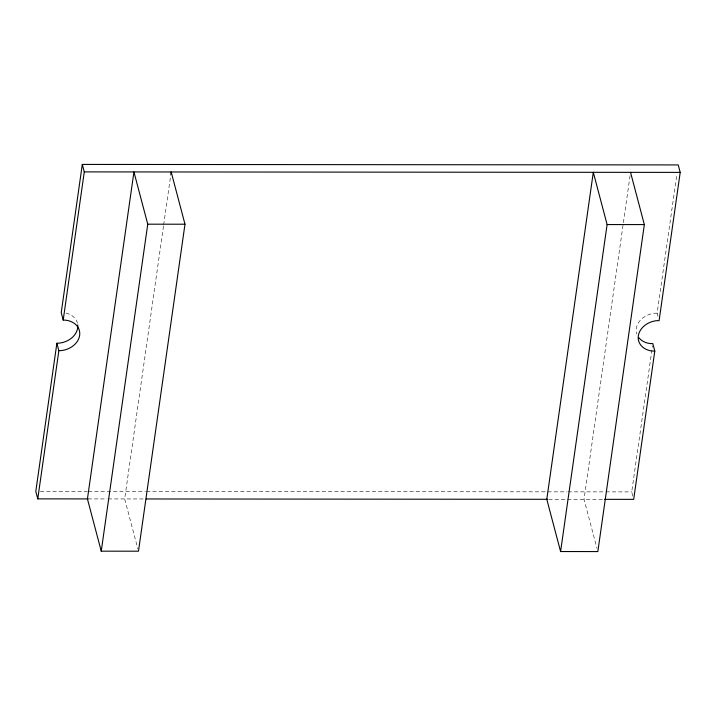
<?xml version="1.0" encoding="UTF-8"?>
<svg xmlns="http://www.w3.org/2000/svg" width="716" height="716" viewBox="0 0 716 716"><rect width="100%" height="100%" fill="white"/><g stroke="black" fill="none" stroke-linecap="round" stroke-linejoin="round"><path stroke-width="0.54" stroke-dasharray="3.58 2.69" d="M163.49 226.086L124.674 498.945L137.919 549.065M163.642 224.985L170.873 174.167M630.071 175.653L584.032 499.32L596.992 548.375M632.846 496.161L631.718 491.901L652.5 345.819M657.977 316.409L657.136 313.205L676.969 173.773M40.275 491.409L87.227 491.445M88.345 491.445L145.366 491.498M146.485 491.498L566.875 491.847M567.994 491.847L604.886 491.874M606.005 491.874L631.718 491.901M88.086 498.909L107.149 498.927M108.206 498.927L143.988 498.954M548.725 499.294L604.626 499.338M657.136 313.205L655.006 313.178A18.983 15.036 -14.8 0 0 636.855 334.032M65.979 313.116A18.983 15.036 -14.8 0 1 77.605 323.963"/><path stroke-width="1.07" d="M77.74 324.939A18.983 15.036 -14.8 0 1 56.877 343.241L35.8 491.409L37.769 498.873L88.086 498.909M604.626 499.338L633.696 499.365L654.782 351.073L652.061 351.028A18.983 15.036 -14.8 0 1 638.359 335.607A18.983 15.036 -14.8 0 1 656.984 320.643L659.105 320.679L680.2 172.386L678.231 164.922L82.304 164.42L61.236 312.588L63.205 320.052A18.983 15.036 -14.8 0 1 79.646 335.392A18.983 15.036 -14.8 0 1 58.846 350.706L37.769 498.873M63.205 320.052L84.282 171.894L82.304 164.42M101.242 551.168L147.747 224.189L133.937 171.929L87.433 498.909L101.242 551.168L138.483 551.195L184.988 224.215L171.187 171.965L170.873 174.167M560.592 551.544L607.105 224.564L593.295 172.314L546.791 499.294L560.592 551.544L597.842 551.58L644.346 224.591L630.536 172.341M84.282 171.894L680.2 172.386M147.747 224.189L184.988 224.215M607.105 224.564L644.346 224.591M146.225 498.963L547.606 499.294M654.782 351.073L652.813 343.608L650.092 343.564A18.983 15.036 -14.8 0 1 638.717 337.531M56.877 343.241L58.846 350.706"/></g></svg>
